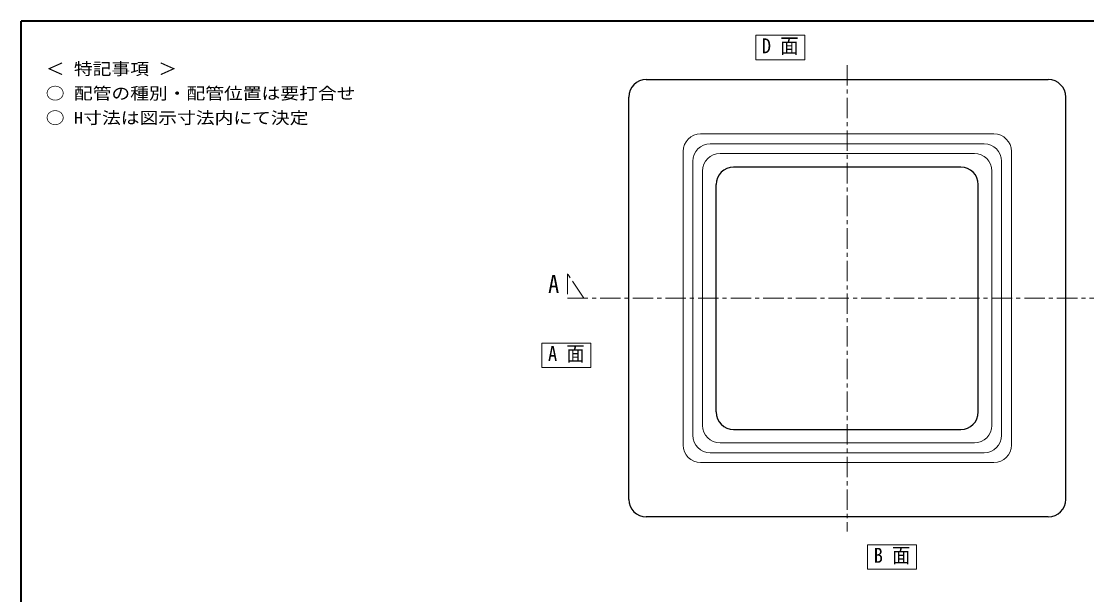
# Model space of a CAD drawing. Units: millimetres, scale not verified. Extents: x -1486 to 1349, y -951 to 1016.
# Drawn here: x -1486 to 343, y 33 to 1016 of the extents above; entities that cross this region are included whole.
import ezdxf
from ezdxf.enums import TextEntityAlignment as Align

# ---------------------------------------------------------------- set-up
doc = ezdxf.new("R2010")
doc.units = ezdxf.units.MM
doc.header["$LTSCALE"] = 7
doc.linetypes.add('CHAIN1', pattern=[8, 5, -1, 1, -1])
doc.layers.add('0-0', color=7, linetype='Continuous', lineweight=18)
doc.styles.add('ＭＳ ゴシック', font='')
doc.styles.get('ＭＳ ゴシック').set_extended_font_data('MS Gothic')

msp = doc.modelspace()

# ---------------------------------------------------------------- linework, layer by layer
at = {"layer": '0-0', "color": 1, "lineweight": 40}
for p in [(-1485.961, -950.661), (1349.039, 1016.339)]:
    msp.add_line(p, (-1485.961, 1016.339), dxfattribs=at)
at = {"layer": '0-0', "color": 4, "linetype": 'CHAIN1', "lineweight": 9}
for p, q in [((-68.461, 941.339), (-68.461, 141.339)), ((-520.461, 541.339), (-548.461, 583.339))]:
    msp.add_line(p, q, dxfattribs=at)
at = {"layer": '0-0', "color": 5, "lineweight": 25}
for p, q in [((-413.461, 916.339), (276.539, 916.339)), ((-443.461, 196.339), (-443.461, 886.339)), ((306.539, 196.339), (306.539, 886.339)), ((126.539, 766.339), (-263.461, 766.339)), ((-293.461, 346.339), (-293.461, 736.339)), ((156.539, 346.339), (156.539, 736.339)), ((-263.461, 316.339), (126.539, 316.339)), ((276.539, 166.339), (-413.461, 166.339))]:
    msp.add_line(p, q, dxfattribs=at)
at = {"layer": '0-0', "color": 4, "lineweight": 9}
for p, q in [((-320.249, 823.128), (183.328, 823.128)), ((-350.249, 289.551), (-350.249, 793.128)), ((-286.672, 789.551), (149.751, 789.551)), ((213.328, 289.551), (213.328, 793.128)), ((-316.672, 323.128), (-316.672, 759.551)), ((179.751, 323.128), (179.751, 759.551)), ((149.751, 293.128), (-286.672, 293.128)), ((183.328, 259.551), (-320.249, 259.551))]:
    msp.add_line(p, q, dxfattribs=at)
at = {"layer": '0-0'}
for p, q in [((166.539, 806.339), (-303.461, 806.339)), ((-333.461, 306.339), (-333.461, 776.339)), ((196.539, 306.339), (196.539, 776.339)), ((-303.461, 276.339), (166.539, 276.339))]:
    msp.add_line(p, q, dxfattribs=at)
at = {"layer": '0-0', "color": 3}
for points in [[(-225.461, 992.339), (-141.461, 992.339), (-141.461, 950.339), (-225.461, 950.339)], [(-592.461, 464.339), (-508.461, 464.339), (-508.461, 422.339), (-592.461, 422.339)], [(-33.461, 118.339), (50.539, 118.339), (50.539, 76.339), (-33.461, 76.339)]]:
    msp.add_lwpolyline(points, close=True, dxfattribs=at)
at = {"layer": '0-0', "color": 4, "linetype": 'CHAIN1', "lineweight": 9}
msp.add_lwpolyline([(-548.461, 583.339), (-548.461, 541.339), (411.539, 541.339), (411.539, 583.339)], dxfattribs=at)
at = {"layer": '0-0', "color": 5, "lineweight": 25}
for centre, start, end in [((-413.461, 886.339), 90, 180), ((276.539, 886.339), 0, 90), ((-263.461, 736.339), 90, 180), ((126.539, 736.339), 0, 90), ((-263.461, 346.339), 180, 270), ((126.539, 346.339), 270, 0), ((-413.461, 196.339), 180, 270), ((276.539, 196.339), 270, 0)]:
    msp.add_arc(centre, 30, start, end, dxfattribs=at)
at = {"layer": '0-0', "color": 4, "lineweight": 9}
for centre, start, end in [((-320.249, 793.128), 90, 180), ((183.328, 793.128), 0, 90), ((-286.672, 759.551), 90, 180), ((149.751, 759.551), 0, 90), ((-286.672, 323.128), 180, 270), ((149.751, 323.128), 270, 0), ((-320.249, 289.551), 180, 270), ((183.328, 289.551), 270, 0)]:
    msp.add_arc(centre, 30, start, end, dxfattribs=at)
at = {"layer": '0-0'}
for centre, start, end in [((-303.461, 776.339), 90, 180), ((166.539, 776.339), 0, 90), ((-303.461, 306.339), 180, 270), ((166.539, 306.339), 270, 0)]:
    msp.add_arc(centre, 30, start, end, dxfattribs=at)

# ---------------------------------------------------------------- texts
at = {"layer": '0-0', "style": 'ＭＳ ゴシック'}
for s, height, width, p in [('D 面', 25.66, 0.9, (-214.961, 953.839)), ('＜ 特記事項 ＞', 20.53, 1.15, (-1443.961, 918.339)), ('○ 配管の種別・配管位置は要打合せ', 20.53, 1.15, (-1443.961, 876.339)), ('○ H寸法は図示寸法内にて決定', 20.53, 1.15, (-1443.961, 834.339)), ('A', 30.79, 0.9, (-581.711, 541.339)), ('A 面', 25.66, 0.9, (-581.961, 425.839)), ('B 面', 25.66, 0.9, (-22.961, 79.839))]:
    msp.add_text(s, height=height, dxfattribs=dict(at, width=width)).set_placement(p, align=Align.BOTTOM_LEFT)

doc.saveas('drawing.dxf')
